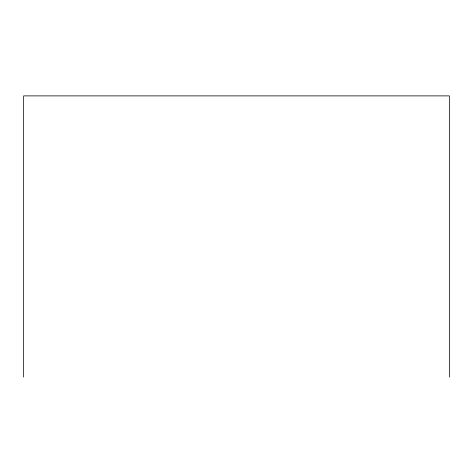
<?xml version="1.0" encoding="UTF-8"?>
<svg xmlns="http://www.w3.org/2000/svg" width="473" height="473" viewBox="0 0 473 473"><rect width="100%" height="100%" fill="white"/><g stroke="black" fill="none" stroke-linecap="round" stroke-linejoin="round"><path stroke-width="0.71" d="M449.35 377.117L449.35 95.883L23.65 95.883L23.65 377.117"/></g></svg>
